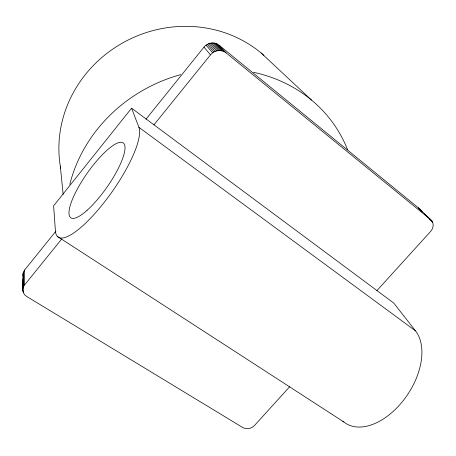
<?xml version="1.0" encoding="UTF-8"?>
<svg xmlns="http://www.w3.org/2000/svg" width="456" height="456" viewBox="0 0 456 456"><rect width="100%" height="100%" fill="white"/><g stroke="black" fill="none" stroke-linecap="round" stroke-linejoin="round"><path stroke-width="0.68" d="M289.777 386.625L254.539 425.448C251.683 428.554 246.69 429.803 242.928 427.637L26.773 296.508C22.697 294.308 21.466 288.46 24.578 284.943L24.647 270.003L55.883 231.186M23.039 287.935L23.165 272.91L24.647 270.003M23.21 292.239L23.216 290.865M23.404 286.881L23.512 271.89M22.8 290.101L23.165 272.91M22.925 291.185L23.028 278.821M22.965 273.959L23.051 276.074M131.59 108.192L53.614 205.844L55.438 231.072A68.662 18.223 -55 0 0 102.378 204.698A68.662 18.223 -55 0 0 138.903 127.321L131.59 108.192L393.784 303.086L415.53 330.879A58.402 35.842 -56.3 0 1 402.637 401.36A58.402 35.842 -56.3 0 1 342.844 421.099M146.005 119.181L204.009 47.099C207.497 42.568 214.628 41.45 219.091 45.195L418.18 207.702L430.749 219.701C434.397 222.676 433.588 228.399 430.561 231.5L376.952 290.575M24.578 284.943L61.606 239.115M153.957 124.819L210.472 54.874C214.086 50.2 221.462 49.009 226.09 52.873L430.749 219.701M57.359 236.419L343.858 421.971M138.903 127.321L415.53 330.879M261.197 53.056L311.476 100.046M418.18 207.702L422.028 211.59M424.547 213.995L432.106 221.217M422.005 211.994L419.509 209.184M429.569 219.228L432.59 222.118M219.091 45.195L226.09 52.873M216.748 43.765L223.668 51.403M215.449 43.297L222.323 50.924M214.086 43.012L220.915 50.633M212.695 42.91L219.473 50.53M211.293 42.995L218.025 50.616M209.908 43.263L216.589 50.895M208.563 43.708L215.192 51.363M207.275 44.329L213.864 52.001M206.078 45.11L212.616 52.81M204.009 47.099L210.472 54.874M60.3 166.132L63.162 194.416M60.659 168.23A122.242 114.98 -26.4 0 1 123.268 42.596A122.242 114.98 -26.4 0 1 263.859 55.336M69.785 184.441A147.767 133.978 -26.4 0 1 180.679 74.641M253.604 72.316A147.767 133.978 -26.4 0 1 347.597 149.773M87.05 210.347A45.714 12.118 -55 0 0 124.665 145.019A45.714 12.118 -55 0 0 79.264 185.615A45.714 12.118 -55 0 0 87.05 210.347"/></g></svg>
